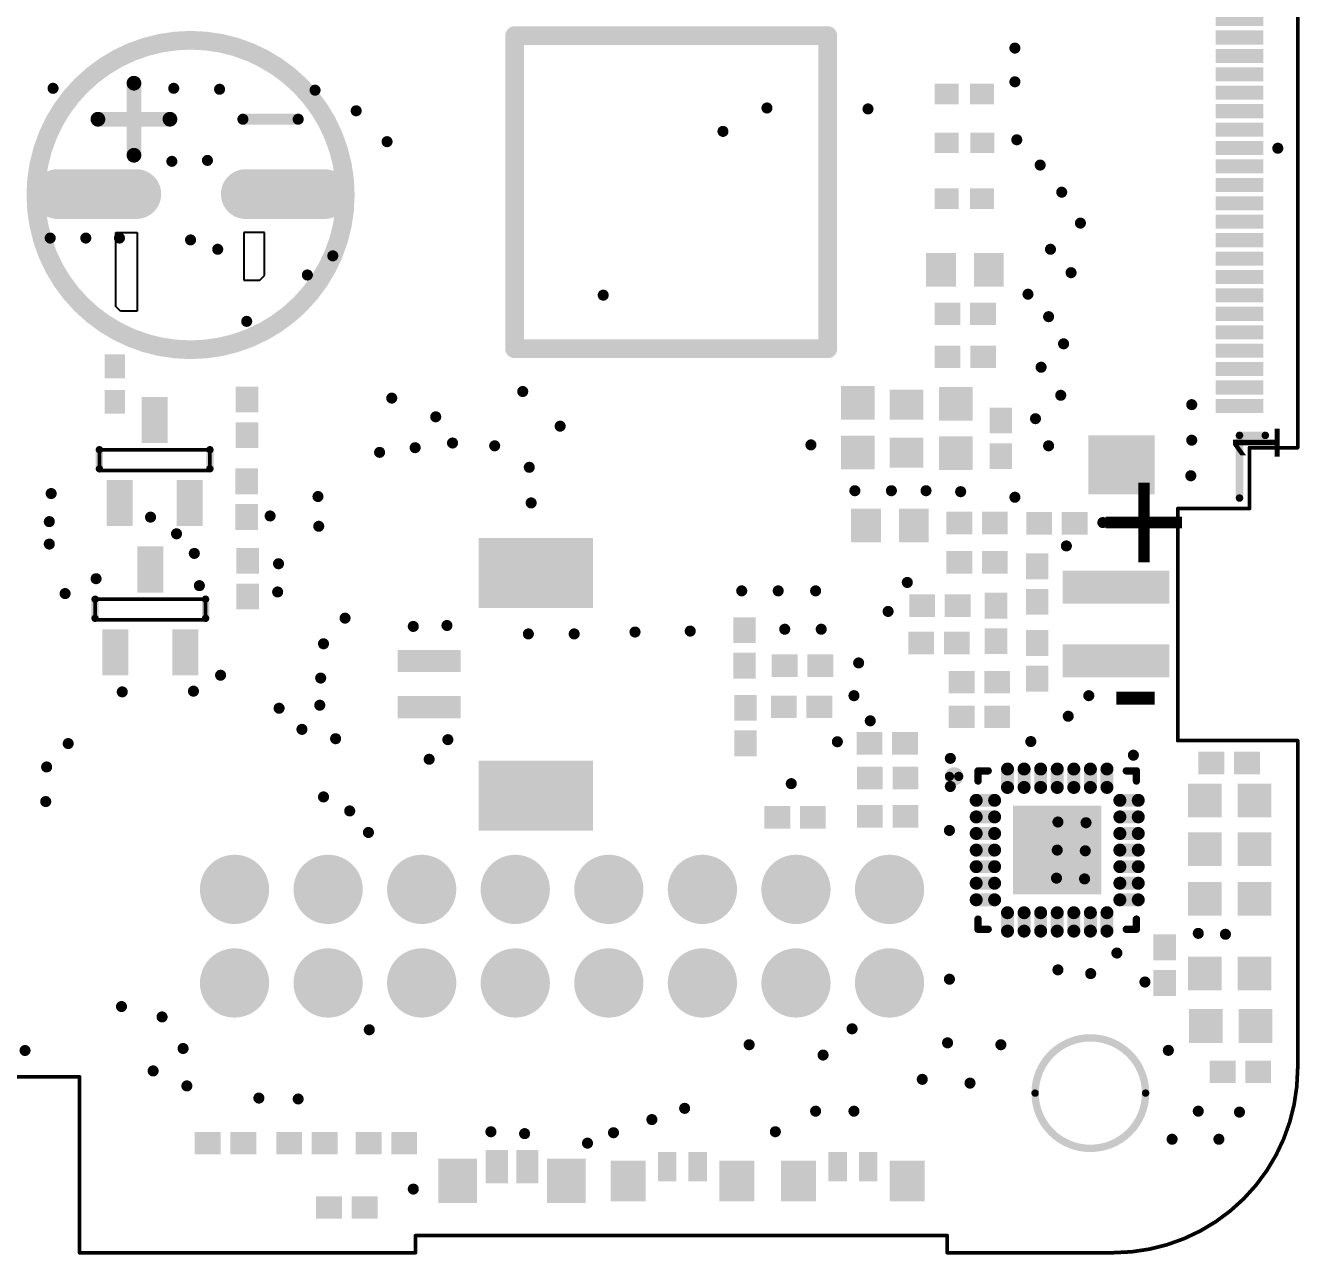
# Model space of a CAD drawing. Header units: millimetres. Extents: x -7 to 100, y 0 to 61.
# Drawn here: x 65.87 to 100.46, y -0.05 to 33.31 of the extents above; entities that cross this region are included whole.
import ezdxf

# ---------------------------------------------------------------- set-up
doc = ezdxf.new("R2010")
doc.units = ezdxf.units.MM
for name, color, linetype in [('KeepOutLayer', 6, 'Continuous'), ('PadHoleLayer', 156, 'Continuous'), ('TopOverlay', 2, 'Continuous'), ('TopSolder', 216, 'Continuous'), ('ViaHoleLayer', 16, 'Continuous')]:
    doc.layers.add(name, color=color, linetype=linetype)
doc.styles.get("Standard").update_dxf_attribs({"font": 'arial.ttf'})

# ---------------------------------------------------------------- blocks, each defined once
blk = doc.blocks.new('R0402_M_1')
at = {"layer": 'TopSolder'}
for points in [[(-0.808, -0.279), (-0.157, -0.279), (-0.808, 0.279), (-0.157, 0.279)], [(0.157, -0.279), (0.808, -0.279), (0.157, 0.279), (0.808, 0.279)]]:
    blk.add_solid(points, dxfattribs=at)
blk = doc.blocks.new('C0402_M_10')
at = {"layer": 'TopSolder'}
for points in [[(-0.351, -0.279), (0.3, -0.279), (-0.351, 0.279), (0.3, 0.279)], [(0.614, -0.279), (1.265, -0.279), (0.614, 0.279), (1.265, 0.279)]]:
    blk.add_solid(points, dxfattribs=at)
blk = doc.blocks.new('C0402_M_12')
at = {"layer": 'TopSolder'}
for points in [[(-0.351, -0.279), (0.3, -0.279), (-0.351, 0.279), (0.3, 0.279)], [(0.614, -0.279), (1.265, -0.279), (0.614, 0.279), (1.265, 0.279)]]:
    blk.add_solid(points, dxfattribs=at)
blk = doc.blocks.new('C0402_M_14')
at = {"layer": 'TopSolder'}
for points in [[(-0.351, -0.279), (0.3, -0.279), (-0.351, 0.279), (0.3, 0.279)], [(0.614, -0.279), (1.265, -0.279), (0.614, 0.279), (1.265, 0.279)]]:
    blk.add_solid(points, dxfattribs=at)
blk = doc.blocks.new('1_25MM_SMT_2P_24')
at = {"layer": 'TopSolder'}
for points in [[(-3.338, 1.345), (-1.437, 1.345), (-3.338, 4.446), (-1.437, 4.446)], [(4.608, 4.446), (2.707, 4.446), (4.608, 1.345), (2.707, 1.345)], [(-0.301, -0.851), (0.301, -0.851), (-0.301, 0.851), (0.301, 0.851)], [(0.949, -0.851), (1.551, -0.851), (0.949, 0.851), (1.551, 0.851)]]:
    blk.add_solid(points, dxfattribs=at)
blk = doc.blocks.new('HN2X4___NC_89')
at = {"layer": 'PadHoleLayer', "const_width": 0.5}
for points in [[(-4.06, 0, 1), (-3.56, 0, 1)], [(-1.52, 0, 1), (-1.02, 0, 1)], [(1.02, 0, 1), (1.52, 0, 1)], [(3.56, 0, 1), (4.06, 0, 1)], [(-4.06, -2.54, 1), (-3.56, -2.54, 1)], [(-1.52, -2.54, 1), (-1.02, -2.54, 1)], [(1.02, -2.54, 1), (1.52, -2.54, 1)], [(3.56, -2.54, 1), (4.06, -2.54, 1)]]:
    blk.add_lwpolyline(points, format="xyb", close=True, dxfattribs=at)
at = {"layer": 'TopSolder', "const_width": 0.94}
for points in [[(-4.28, 0, 1), (-3.34, 0, 1)], [(-1.74, 0, 1), (-0.8, 0, 1)], [(0.8, 0, 1), (1.74, 0, 1)], [(3.34, 0, 1), (4.28, 0, 1)], [(-4.28, -2.54, 1), (-3.34, -2.54, 1)], [(-1.74, -2.54, 1), (-0.8, -2.54, 1)], [(0.8, -2.54, 1), (1.74, -2.54, 1)], [(3.34, -2.54, 1), (4.28, -2.54, 1)]]:
    blk.add_lwpolyline(points, format="xyb", close=True, dxfattribs=at)
blk = doc.blocks.new('1206______RGBLED_90')
at = {"layer": 'TopSolder'}
for points in [[(-0.665, 0.8), (-0.665, 0), (-0.165, 0.8), (-0.165, 0)], [(0.165, 0.8), (0.165, 0), (0.665, 0.8), (0.665, 0)], [(-1.95, 0.564), (-1.95, -0.536), (-1, 0.564), (-1, -0.536)], [(1, 0.564), (1, -0.536), (1.95, 0.564), (1.95, -0.536)]]:
    blk.add_solid(points, dxfattribs=at)
blk = doc.blocks.new('1206______RGBLED_91')
at = {"layer": 'TopSolder'}
for points in [[(-0.665, 0.8), (-0.665, 0), (-0.165, 0.8), (-0.165, 0)], [(0.165, 0.8), (0.165, 0), (0.665, 0.8), (0.665, 0)], [(-1.95, 0.564), (-1.95, -0.536), (-1, 0.564), (-1, -0.536)], [(1, 0.564), (1, -0.536), (1.95, 0.564), (1.95, -0.536)]]:
    blk.add_solid(points, dxfattribs=at)
blk = doc.blocks.new('C0603_M_96')
at = {"layer": 'TopSolder'}
for points in [[(0.432, -0.457), (0.432, 0.457), (-0.483, -0.457), (-0.483, 0.457)], [(1.778, -0.457), (1.778, 0.457), (0.864, -0.457), (0.864, 0.457)]]:
    blk.add_solid(points, dxfattribs=at)
blk = doc.blocks.new('C0603_M_97')
at = {"layer": 'TopSolder'}
for points in [[(0.432, -0.457), (0.432, 0.457), (-0.483, -0.457), (-0.483, 0.457)], [(1.778, -0.457), (1.778, 0.457), (0.864, -0.457), (0.864, 0.457)]]:
    blk.add_solid(points, dxfattribs=at)
blk = doc.blocks.new('_98')
at = {"layer": 'PadHoleLayer', "const_width": 0.35}
for points in [[(-1.242, 0, 1), (-0.892, 0, 1)], [(0.892, 0, 1), (1.242, 0, 1)], [(3.864, 0, 1), (4.214, 0, 1)], [(5.997, 0, 1), (6.347, 0, 1)]]:
    blk.add_lwpolyline(points, format="xyb", close=True, dxfattribs=at)
at = {"layer": 'PadHoleLayer', "const_width": 0.625}
for points in [[(-0.937, -0.038), (-0.937, 0.038), (0.937, 0.038), (0.937, -0.038)], [(4.168, -0.038), (4.168, 0.038), (6.043, 0.038), (6.043, -0.038)]]:
    blk.add_lwpolyline(points, close=True, dxfattribs=at)
at = {"layer": 'TopOverlay'}
for points, const_width in [([(6.74, -0.025, 1), (-1.66, -0.025, 1)], 0.508), ([(0.903, 3.01, 1), (1.103, 3.01, 1)], 0.2), ([(-0.075, 2.032, 1), (0.125, 2.032, 1)], 0.2), ([(1.881, 2.032, 1), (2.081, 2.032, 1)], 0.2), ([(3.886, 2.032, 1), (4.036, 2.032, 1)], 0.15), ([(5.386, 2.032, 1), (5.536, 2.032, 1)], 0.15), ([(0.903, 1.054, 1), (1.103, 1.054, 1)], 0.2), ([(-1.787, -0.025, 1), (-1.533, -0.025, 1)], 0.254), ([(6.613, -0.025, 1), (6.867, -0.025, 1)], 0.254)]:
    blk.add_lwpolyline(points, format="xyb", close=True, dxfattribs=dict(at, const_width=const_width))
for points, const_width in [([(1.003, 1.054), (1.003, 3.01)], 0.4), ([(0.025, 2.032), (1.981, 2.032)], 0.4), ([(3.961, 2.032), (5.461, 2.032)], 0.3)]:
    blk.add_lwpolyline(points, dxfattribs=dict(at, const_width=const_width))
at = {"layer": 'TopSolder', "const_width": 0.675}
for points in [[(-1.405, 0, 1), (-0.729, 0, 1)], [(0.729, 0, 1), (1.405, 0, 1)], [(3.701, 0, 1), (4.376, 0, 1)], [(5.834, 0, 1), (6.51, 0, 1)]]:
    blk.add_lwpolyline(points, format="xyb", close=True, dxfattribs=at)
at = {"layer": 'TopSolder'}
for points in [[(1.075, -0.675), (1.075, 0.675), (-1.075, -0.675), (-1.075, 0.675)], [(6.181, -0.675), (6.181, 0.675), (4.03, -0.675), (4.03, 0.675)]]:
    blk.add_solid(points, dxfattribs=at)
blk = doc.blocks.new('1206______RGBLED_99')
at = {"layer": 'TopSolder'}
for points in [[(-0.716, 0.851), (-0.716, -0.051), (-0.114, 0.851), (-0.114, -0.051)], [(0.114, 0.851), (0.114, -0.051), (0.716, 0.851), (0.716, -0.051)], [(-2.001, 0.615), (-2.001, -0.586), (-0.949, 0.615), (-0.949, -0.586)], [(0.949, 0.615), (0.949, -0.586), (2.001, 0.615), (2.001, -0.586)]]:
    blk.add_solid(points, dxfattribs=at)
blk = doc.blocks.new('R0402_M_100')
at = {"layer": 'TopSolder'}
for points in [[(-0.833, -0.305), (-0.132, -0.305), (-0.833, 0.305), (-0.132, 0.305)], [(0.132, -0.305), (0.833, -0.305), (0.132, 0.305), (0.833, 0.305)]]:
    blk.add_solid(points, dxfattribs=at)
blk = doc.blocks.new('R0402_M_101')
at = {"layer": 'TopSolder'}
for points in [[(-0.833, -0.305), (-0.132, -0.305), (-0.833, 0.305), (-0.132, 0.305)], [(0.132, -0.305), (0.833, -0.305), (0.132, 0.305), (0.833, 0.305)]]:
    blk.add_solid(points, dxfattribs=at)
blk = doc.blocks.new('R0402_M_102')
at = {"layer": 'TopSolder'}
for points in [[(-0.833, -0.305), (-0.132, -0.305), (-0.833, 0.305), (-0.132, 0.305)], [(0.132, -0.305), (0.833, -0.305), (0.132, 0.305), (0.833, 0.305)]]:
    blk.add_solid(points, dxfattribs=at)
blk = doc.blocks.new('R0402_M_103')
at = {"layer": 'TopSolder'}
for points in [[(-0.833, -0.305), (-0.132, -0.305), (-0.833, 0.305), (-0.132, 0.305)], [(0.132, -0.305), (0.833, -0.305), (0.132, 0.305), (0.833, 0.305)]]:
    blk.add_solid(points, dxfattribs=at)
blk = doc.blocks.new('R0402_M_104')
at = {"layer": 'TopSolder'}
for points in [[(-0.833, -0.305), (-0.132, -0.305), (-0.833, 0.305), (-0.132, 0.305)], [(0.132, -0.305), (0.833, -0.305), (0.132, 0.305), (0.833, 0.305)]]:
    blk.add_solid(points, dxfattribs=at)
blk = doc.blocks.new('R0402_M_105')
at = {"layer": 'TopSolder'}
for points in [[(-0.833, -0.305), (-0.132, -0.305), (-0.833, 0.305), (-0.132, 0.305)], [(0.132, -0.305), (0.833, -0.305), (0.132, 0.305), (0.833, 0.305)]]:
    blk.add_solid(points, dxfattribs=at)
blk = doc.blocks.new('SOT_23_3___106')
at = {"layer": 'TopOverlay'}
for points, const_width in [([(-0.211, 1.506), (0.308, 1.506)], 0.2), ([(-0.254, 1.506), (-0.254, -1.494)], 0.1), ([(-0.254, 1.506), (0.308, 1.506)], 0.1), ([(0.308, 1.506), (0.308, -1.494)], 0.1), ([(-0.211, -1.494), (0.308, -1.494)], 0.2), ([(-0.254, -1.494), (0.308, -1.494)], 0.1)]:
    blk.add_lwpolyline(points, dxfattribs=dict(at, const_width=const_width))
for points, const_width in [([(-0.261, 1.506, 1), (-0.161, 1.506, 1)], 0.1), ([(-0.279, 1.506, 1), (-0.229, 1.506, 1)], 0.05), ([(-0.279, 1.506, 1), (-0.229, 1.506, 1)], 0.05), ([(0.258, 1.506, 1), (0.358, 1.506, 1)], 0.1), ([(0.283, 1.506, 1), (0.333, 1.506, 1)], 0.05), ([(0.283, 1.506, 1), (0.333, 1.506, 1)], 0.05), ([(-0.261, -1.494, 1), (-0.161, -1.494, 1)], 0.1), ([(-0.279, -1.494, 1), (-0.229, -1.494, 1)], 0.05), ([(-0.279, -1.494, 1), (-0.229, -1.494, 1)], 0.05), ([(0.258, -1.494, 1), (0.358, -1.494, 1)], 0.1), ([(0.283, -1.494, 1), (0.333, -1.494, 1)], 0.05), ([(0.283, -1.494, 1), (0.333, -1.494, 1)], 0.05)]:
    blk.add_lwpolyline(points, format="xyb", close=True, dxfattribs=dict(at, const_width=const_width))
at = {"layer": 'TopSolder'}
for points in [[(-0.51, 0.605), (-0.51, 1.306), (-1.761, 0.605), (-1.761, 1.306)], [(1.74, -0.345), (1.74, 0.356), (0.489, -0.345), (0.489, 0.356)], [(-0.51, -1.295), (-0.51, -0.594), (-1.761, -1.295), (-1.761, -0.594)]]:
    blk.add_solid(points, dxfattribs=at)
blk = doc.blocks.new('HN2X4___NC_110')
at = {"layer": 'PadHoleLayer', "const_width": 0.5}
for points in [[(-4.06, 0, 1), (-3.56, 0, 1)], [(-1.52, 0, 1), (-1.02, 0, 1)], [(1.02, 0, 1), (1.52, 0, 1)], [(3.56, 0, 1), (4.06, 0, 1)], [(-4.06, -2.54, 1), (-3.56, -2.54, 1)], [(-1.52, -2.54, 1), (-1.02, -2.54, 1)], [(1.02, -2.54, 1), (1.52, -2.54, 1)], [(3.56, -2.54, 1), (4.06, -2.54, 1)]]:
    blk.add_lwpolyline(points, format="xyb", close=True, dxfattribs=at)
at = {"layer": 'TopSolder', "const_width": 0.94}
for points in [[(-4.28, 0, 1), (-3.34, 0, 1)], [(-1.74, 0, 1), (-0.8, 0, 1)], [(0.8, 0, 1), (1.74, 0, 1)], [(3.34, 0, 1), (4.28, 0, 1)], [(-4.28, -2.54, 1), (-3.34, -2.54, 1)], [(-1.74, -2.54, 1), (-0.8, -2.54, 1)], [(0.8, -2.54, 1), (1.74, -2.54, 1)], [(3.34, -2.54, 1), (4.28, -2.54, 1)]]:
    blk.add_lwpolyline(points, format="xyb", close=True, dxfattribs=at)
blk = doc.blocks.new('SOT_23_3___132')
at = {"layer": 'TopOverlay'}
for points, const_width in [([(-0.211, 1.506), (0.308, 1.506)], 0.2), ([(-0.254, 1.506), (-0.254, -1.494)], 0.1), ([(-0.254, 1.506), (0.308, 1.506)], 0.1), ([(0.308, 1.506), (0.308, -1.494)], 0.1), ([(-0.211, -1.494), (0.308, -1.494)], 0.2), ([(-0.254, -1.494), (0.308, -1.494)], 0.1)]:
    blk.add_lwpolyline(points, dxfattribs=dict(at, const_width=const_width))
for points, const_width in [([(-0.261, 1.506, 1), (-0.161, 1.506, 1)], 0.1), ([(-0.279, 1.506, 1), (-0.229, 1.506, 1)], 0.05), ([(-0.279, 1.506, 1), (-0.229, 1.506, 1)], 0.05), ([(0.258, 1.506, 1), (0.358, 1.506, 1)], 0.1), ([(0.283, 1.506, 1), (0.333, 1.506, 1)], 0.05), ([(0.283, 1.506, 1), (0.333, 1.506, 1)], 0.05), ([(-0.261, -1.494, 1), (-0.161, -1.494, 1)], 0.1), ([(-0.279, -1.494, 1), (-0.229, -1.494, 1)], 0.05), ([(-0.279, -1.494, 1), (-0.229, -1.494, 1)], 0.05), ([(0.258, -1.494, 1), (0.358, -1.494, 1)], 0.1), ([(0.283, -1.494, 1), (0.333, -1.494, 1)], 0.05), ([(0.283, -1.494, 1), (0.333, -1.494, 1)], 0.05)]:
    blk.add_lwpolyline(points, format="xyb", close=True, dxfattribs=dict(at, const_width=const_width))
at = {"layer": 'TopSolder'}
for points in [[(-0.51, 0.605), (-0.51, 1.306), (-1.761, 0.605), (-1.761, 1.306)], [(1.74, -0.345), (1.74, 0.356), (0.489, -0.345), (0.489, 0.356)], [(-0.51, -1.295), (-0.51, -0.594), (-1.761, -1.295), (-1.761, -0.594)]]:
    blk.add_solid(points, dxfattribs=at)
blk = doc.blocks.new('C0402_M_156')
at = {"layer": 'TopSolder'}
for points in [[(-0.376, -0.305), (0.325, -0.305), (-0.376, 0.305), (0.325, 0.305)], [(0.589, -0.305), (1.291, -0.305), (0.589, 0.305), (1.291, 0.305)]]:
    blk.add_solid(points, dxfattribs=at)
blk = doc.blocks.new('QFN28_4_4_0_45_161')
at = {"layer": 'TopOverlay'}
for points, const_width in [([(-2.675, 2, 1), (-2.925, 2, 1)], 0.25), ([(-2.988, 2, 1), (-2.863, 2, 1)], 0.125), ([(-2.738, 2, 1), (-2.613, 2, 1)], 0.125), ([(-2.2, 2.15, 1), (-2.1, 2.15, 1)], 0.1), ([(-2.2, 2.15, 1), (-2.1, 2.15, 1)], 0.1), ([(-1.925, 2.15, 1), (-1.825, 2.15, 1)], 0.1), ([(1.825, 2.15, 1), (1.925, 2.15, 1)], 0.1), ([(2.1, 2.15, 1), (2.2, 2.15, 1)], 0.1), ([(2.1, 2.15, 1), (2.2, 2.15, 1)], 0.1), ([(-2.2, 1.875, 1), (-2.1, 1.875, 1)], 0.1), ([(2.1, 1.875, 1), (2.2, 1.875, 1)], 0.1), ([(-2.2, -1.875, 1), (-2.1, -1.875, 1)], 0.1), ([(-2.2, -2.15, 1), (-2.1, -2.15, 1)], 0.1), ([(-2.2, -2.15, 1), (-2.1, -2.15, 1)], 0.1), ([(-1.925, -2.15, 1), (-1.825, -2.15, 1)], 0.1), ([(1.825, -2.15, 1), (1.925, -2.15, 1)], 0.1), ([(2.1, -1.875, 1), (2.2, -1.875, 1)], 0.1), ([(2.1, -2.15, 1), (2.2, -2.15, 1)], 0.1), ([(2.1, -2.15, 1), (2.2, -2.15, 1)], 0.1)]:
    blk.add_lwpolyline(points, format="xyb", close=True, dxfattribs=dict(at, const_width=const_width))
at = {"layer": 'TopOverlay', "const_width": 0.2}
for points in [[(-2.15, 2.15), (-1.875, 2.15)], [(-2.15, 1.875), (-2.15, 2.15)], [(1.875, 2.15), (2.15, 2.15)], [(2.15, 1.875), (2.15, 2.15)], [(-2.15, -2.15), (-2.15, -1.875)], [(-2.15, -2.15), (-1.875, -2.15)], [(1.875, -2.15), (2.15, -2.15)], [(2.15, -2.15), (2.15, -1.875)]]:
    blk.add_lwpolyline(points, dxfattribs=at)
at = {"layer": 'TopSolder', "const_width": 0.352}
for points in [[(-1.35, 2.2), (-1.35, 1.7)], [(-0.9, 2.2), (-0.9, 1.7)], [(-0.45, 2.2), (-0.45, 1.7)], [(0, 2.2), (0, 1.7)], [(0.45, 2.2), (0.45, 1.7)], [(0.9, 2.2), (0.9, 1.7)], [(1.35, 2.2), (1.35, 1.7)], [(-2.2, 1.35), (-1.7, 1.35)], [(1.7, 1.35), (2.2, 1.35)], [(-2.2, 0.9), (-1.7, 0.9)], [(1.7, 0.9), (2.2, 0.9)], [(-2.2, 0.45), (-1.7, 0.45)], [(1.7, 0.45), (2.2, 0.45)], [(-2.2, 0), (-1.7, 0)], [(1.7, 0), (2.2, 0)], [(-2.2, -0.45), (-1.7, -0.45)], [(1.7, -0.45), (2.2, -0.45)], [(-2.2, -0.9), (-1.7, -0.9)], [(1.7, -0.9), (2.2, -0.9)], [(-2.2, -1.35), (-1.7, -1.35)], [(1.7, -1.35), (2.2, -1.35)], [(-1.35, -1.7), (-1.35, -2.2)], [(-0.9, -1.7), (-0.9, -2.2)], [(-0.45, -1.7), (-0.45, -2.2)], [(0, -1.7), (0, -2.2)], [(0.45, -1.7), (0.45, -2.2)], [(0.9, -1.7), (0.9, -2.2)], [(1.35, -1.7), (1.35, -2.2)]]:
    blk.add_lwpolyline(points, dxfattribs=at)
at = {"layer": 'TopSolder', "const_width": 0.176}
for points in [[(-1.438, 2.2, 1), (-1.262, 2.2, 1)], [(-0.988, 2.2, 1), (-0.812, 2.2, 1)], [(-0.538, 2.2, 1), (-0.362, 2.2, 1)], [(-0.088, 2.2, 1), (0.088, 2.2, 1)], [(0.362, 2.2, 1), (0.538, 2.2, 1)], [(0.812, 2.2, 1), (0.988, 2.2, 1)], [(1.262, 2.2, 1), (1.438, 2.2, 1)], [(-1.438, 1.7, 1), (-1.262, 1.7, 1)], [(-0.988, 1.7, 1), (-0.812, 1.7, 1)], [(-0.538, 1.7, 1), (-0.362, 1.7, 1)], [(-0.088, 1.7, 1), (0.088, 1.7, 1)], [(0.362, 1.7, 1), (0.538, 1.7, 1)], [(0.812, 1.7, 1), (0.988, 1.7, 1)], [(1.262, 1.7, 1), (1.438, 1.7, 1)], [(-2.288, 1.35, 1), (-2.112, 1.35, 1)], [(-1.788, 1.35, 1), (-1.612, 1.35, 1)], [(1.612, 1.35, 1), (1.788, 1.35, 1)], [(2.112, 1.35, 1), (2.288, 1.35, 1)], [(-2.288, 0.9, 1), (-2.112, 0.9, 1)], [(-1.788, 0.9, 1), (-1.612, 0.9, 1)], [(1.612, 0.9, 1), (1.788, 0.9, 1)], [(2.112, 0.9, 1), (2.288, 0.9, 1)], [(-2.288, 0.45, 1), (-2.112, 0.45, 1)], [(-1.788, 0.45, 1), (-1.612, 0.45, 1)], [(1.612, 0.45, 1), (1.788, 0.45, 1)], [(2.112, 0.45, 1), (2.288, 0.45, 1)], [(-2.288, 0, 1), (-2.112, 0, 1)], [(-1.788, 0, 1), (-1.612, 0, 1)], [(1.612, 0, 1), (1.788, 0, 1)], [(2.112, 0, 1), (2.288, 0, 1)], [(-2.288, -0.45, 1), (-2.112, -0.45, 1)], [(-1.788, -0.45, 1), (-1.612, -0.45, 1)], [(1.612, -0.45, 1), (1.788, -0.45, 1)], [(2.112, -0.45, 1), (2.288, -0.45, 1)], [(-2.288, -0.9, 1), (-2.112, -0.9, 1)], [(-1.788, -0.9, 1), (-1.612, -0.9, 1)], [(1.612, -0.9, 1), (1.788, -0.9, 1)], [(2.112, -0.9, 1), (2.288, -0.9, 1)], [(-2.288, -1.35, 1), (-2.112, -1.35, 1)], [(-1.788, -1.35, 1), (-1.612, -1.35, 1)], [(1.612, -1.35, 1), (1.788, -1.35, 1)], [(2.112, -1.35, 1), (2.288, -1.35, 1)], [(-1.438, -1.7, 1), (-1.262, -1.7, 1)], [(-0.988, -1.7, 1), (-0.812, -1.7, 1)], [(-0.538, -1.7, 1), (-0.362, -1.7, 1)], [(-0.088, -1.7, 1), (0.088, -1.7, 1)], [(0.362, -1.7, 1), (0.538, -1.7, 1)], [(0.812, -1.7, 1), (0.988, -1.7, 1)], [(1.262, -1.7, 1), (1.438, -1.7, 1)], [(-1.438, -2.2, 1), (-1.262, -2.2, 1)], [(-0.988, -2.2, 1), (-0.812, -2.2, 1)], [(-0.538, -2.2, 1), (-0.362, -2.2, 1)], [(-0.088, -2.2, 1), (0.088, -2.2, 1)], [(0.362, -2.2, 1), (0.538, -2.2, 1)], [(0.812, -2.2, 1), (0.988, -2.2, 1)], [(1.262, -2.2, 1), (1.438, -2.2, 1)]]:
    blk.add_lwpolyline(points, format="xyb", close=True, dxfattribs=at)
at = {"layer": 'TopSolder'}
blk.add_solid([(-1.201, -1.201), (1.201, -1.201), (-1.201, 1.201), (1.201, 1.201)], dxfattribs=at)
blk = doc.blocks.new('R0402_M_165')
at = {"layer": 'TopSolder'}
for points in [[(-0.833, -0.305), (-0.132, -0.305), (-0.833, 0.305), (-0.132, 0.305)], [(0.132, -0.305), (0.833, -0.305), (0.132, 0.305), (0.833, 0.305)]]:
    blk.add_solid(points, dxfattribs=at)
blk = doc.blocks.new('R0402_M_167')
at = {"layer": 'TopSolder'}
for points in [[(-0.833, -0.305), (-0.132, -0.305), (-0.833, 0.305), (-0.132, 0.305)], [(0.132, -0.305), (0.833, -0.305), (0.132, 0.305), (0.833, 0.305)]]:
    blk.add_solid(points, dxfattribs=at)
blk = doc.blocks.new('R0402_M_168')
at = {"layer": 'TopSolder'}
for points in [[(-0.833, -0.305), (-0.132, -0.305), (-0.833, 0.305), (-0.132, 0.305)], [(0.132, -0.305), (0.833, -0.305), (0.132, 0.305), (0.833, 0.305)]]:
    blk.add_solid(points, dxfattribs=at)
blk = doc.blocks.new('R0402_M_173')
at = {"layer": 'TopSolder'}
for points in [[(-0.833, -0.305), (-0.132, -0.305), (-0.833, 0.305), (-0.132, 0.305)], [(0.132, -0.305), (0.833, -0.305), (0.132, 0.305), (0.833, 0.305)]]:
    blk.add_solid(points, dxfattribs=at)
blk = doc.blocks.new('R0402_M_174')
at = {"layer": 'TopSolder'}
for points in [[(-0.833, -0.305), (-0.132, -0.305), (-0.833, 0.305), (-0.132, 0.305)], [(0.132, -0.305), (0.833, -0.305), (0.132, 0.305), (0.833, 0.305)]]:
    blk.add_solid(points, dxfattribs=at)
blk = doc.blocks.new('R0402_M_180')
at = {"layer": 'TopSolder'}
for points in [[(-0.833, -0.305), (-0.132, -0.305), (-0.833, 0.305), (-0.132, 0.305)], [(0.132, -0.305), (0.833, -0.305), (0.132, 0.305), (0.833, 0.305)]]:
    blk.add_solid(points, dxfattribs=at)
blk = doc.blocks.new('R0402_M_181')
at = {"layer": 'TopSolder'}
for points in [[(-0.833, -0.305), (-0.132, -0.305), (-0.833, 0.305), (-0.132, 0.305)], [(0.132, -0.305), (0.833, -0.305), (0.132, 0.305), (0.833, 0.305)]]:
    blk.add_solid(points, dxfattribs=at)
blk = doc.blocks.new('FPC_24P_0_5______________184')
at = {"layer": 'TopOverlay', "const_width": 0.203}
for points in [[(-6.55, -0.583), (-6.55, 0.117)], [(6.55, -0.583), (6.55, 0.117)], [(-6.55, -0.583), (-8.25, -0.583)], [(8.25, -0.583), (6.55, -0.583)]]:
    blk.add_lwpolyline(points, dxfattribs=at)
at = {"layer": 'TopOverlay', "const_width": 0.102}
for points in [[(-6.601, 0.117, 1), (-6.499, 0.117, 1)], [(6.499, 0.117, 1), (6.601, 0.117, 1)], [(-8.301, -0.583, 1), (-8.199, -0.583, 1)], [(-6.601, -0.583, 1), (-6.499, -0.583, 1)], [(-6.601, -0.583, 1), (-6.499, -0.583, 1)], [(6.499, -0.583, 1), (6.601, -0.583, 1)], [(6.499, -0.583, 1), (6.601, -0.583, 1)], [(8.199, -0.583, 1), (8.301, -0.583, 1)]]:
    blk.add_lwpolyline(points, format="xyb", close=True, dxfattribs=at)
at = {"layer": 'TopSolder'}
for points in [[(-5.941, -1.234), (-5.559, -1.234), (-5.941, 0.068), (-5.559, 0.068)], [(-5.441, -1.234), (-5.059, -1.234), (-5.441, 0.068), (-5.059, 0.068)], [(-4.941, -1.234), (-4.559, -1.234), (-4.941, 0.068), (-4.559, 0.068)], [(-4.441, -1.234), (-4.059, -1.234), (-4.441, 0.068), (-4.059, 0.068)], [(-3.941, -1.234), (-3.559, -1.234), (-3.941, 0.068), (-3.559, 0.068)], [(-3.441, -1.234), (-3.059, -1.234), (-3.441, 0.068), (-3.059, 0.068)], [(-2.559, 0.068), (-2.941, 0.068), (-2.559, -1.234), (-2.941, -1.234)], [(-2.059, 0.068), (-2.441, 0.068), (-2.059, -1.234), (-2.441, -1.234)], [(-1.559, 0.068), (-1.941, 0.068), (-1.559, -1.234), (-1.941, -1.234)], [(-1.059, 0.068), (-1.441, 0.068), (-1.059, -1.234), (-1.441, -1.234)], [(-0.559, 0.068), (-0.941, 0.068), (-0.559, -1.234), (-0.941, -1.234)], [(-0.059, 0.068), (-0.441, 0.068), (-0.059, -1.234), (-0.441, -1.234)], [(0.441, 0.068), (0.059, 0.068), (0.441, -1.234), (0.059, -1.234)], [(0.941, 0.068), (0.559, 0.068), (0.941, -1.234), (0.559, -1.234)], [(1.441, 0.068), (1.059, 0.068), (1.441, -1.234), (1.059, -1.234)], [(1.941, 0.068), (1.559, 0.068), (1.941, -1.234), (1.559, -1.234)], [(2.441, 0.068), (2.059, 0.068), (2.441, -1.234), (2.059, -1.234)], [(2.941, 0.068), (2.559, 0.068), (2.941, -1.234), (2.559, -1.234)], [(3.441, 0.068), (3.059, 0.068), (3.441, -1.234), (3.059, -1.234)], [(3.941, 0.068), (3.559, 0.068), (3.941, -1.234), (3.559, -1.234)], [(4.441, 0.068), (4.059, 0.068), (4.441, -1.234), (4.059, -1.234)], [(4.941, 0.068), (4.559, 0.068), (4.941, -1.234), (4.559, -1.234)], [(5.441, 0.068), (5.059, 0.068), (5.441, -1.234), (5.059, -1.234)], [(5.941, 0.068), (5.559, 0.068), (5.941, -1.234), (5.559, -1.234)], [(-8.151, -4.684), (-6.549, -4.684), (-8.151, -2.882), (-6.549, -2.882)], [(6.549, -4.684), (8.151, -4.684), (6.549, -2.882), (8.151, -2.882)]]:
    blk.add_solid(points, dxfattribs=at)
at = {"layer": 'TopOverlay'}
blk.add_text('1', height=1.27, rotation=-180, dxfattribs=at).set_placement((7.264, 0.508))
blk = doc.blocks.new('MIC_6MM_2P_186')
at = {"layer": 'TopSolder'}
for points in [[(0.451, -1.654), (0.451, 1.248), (-0.451, -1.654), (-0.451, 1.248)], [(2.451, -1.654), (2.451, 1.248), (1.549, -1.654), (1.549, 1.248)]]:
    blk.add_solid(points, dxfattribs=at)
blk = doc.blocks.new('R0402_M_188')
at = {"layer": 'TopSolder'}
for points in [[(-0.833, -0.305), (-0.132, -0.305), (-0.833, 0.305), (-0.132, 0.305)], [(0.132, -0.305), (0.833, -0.305), (0.132, 0.305), (0.833, 0.305)]]:
    blk.add_solid(points, dxfattribs=at)
blk = doc.blocks.new('R0402_M_189')
at = {"layer": 'TopSolder'}
for points in [[(-0.833, -0.305), (-0.132, -0.305), (-0.833, 0.305), (-0.132, 0.305)], [(0.132, -0.305), (0.833, -0.305), (0.132, 0.305), (0.833, 0.305)]]:
    blk.add_solid(points, dxfattribs=at)
blk = doc.blocks.new('R0402_M_190')
at = {"layer": 'TopSolder'}
for points in [[(-0.833, -0.305), (-0.132, -0.305), (-0.833, 0.305), (-0.132, 0.305)], [(0.132, -0.305), (0.833, -0.305), (0.132, 0.305), (0.833, 0.305)]]:
    blk.add_solid(points, dxfattribs=at)
blk = doc.blocks.new('R0402_M_191')
at = {"layer": 'TopSolder'}
for points in [[(-0.833, -0.305), (-0.132, -0.305), (-0.833, 0.305), (-0.132, 0.305)], [(0.132, -0.305), (0.833, -0.305), (0.132, 0.305), (0.833, 0.305)]]:
    blk.add_solid(points, dxfattribs=at)
blk = doc.blocks.new('R0402_M_192')
at = {"layer": 'TopSolder'}
for points in [[(-0.833, -0.305), (-0.132, -0.305), (-0.833, 0.305), (-0.132, 0.305)], [(0.132, -0.305), (0.833, -0.305), (0.132, 0.305), (0.833, 0.305)]]:
    blk.add_solid(points, dxfattribs=at)
blk = doc.blocks.new('C0603_M_194')
at = {"layer": 'TopSolder'}
for points in [[(0.406, -0.457), (0.406, 0.457), (-0.406, -0.457), (-0.406, 0.457)], [(1.706, -0.457), (1.706, 0.457), (0.894, -0.457), (0.894, 0.457)]]:
    blk.add_solid(points, dxfattribs=at)
blk = doc.blocks.new('C0402_M_195')
at = {"layer": 'TopSolder'}
for points in [[(-0.376, -0.305), (0.325, -0.305), (-0.376, 0.305), (0.325, 0.305)], [(0.589, -0.305), (1.291, -0.305), (0.589, 0.305), (1.291, 0.305)]]:
    blk.add_solid(points, dxfattribs=at)
blk = doc.blocks.new('C0402_M_200')
at = {"layer": 'TopSolder'}
for points in [[(-0.376, -0.305), (0.325, -0.305), (-0.376, 0.305), (0.325, 0.305)], [(0.589, -0.305), (1.291, -0.305), (0.589, 0.305), (1.291, 0.305)]]:
    blk.add_solid(points, dxfattribs=at)
blk = doc.blocks.new('C0402_M_201')
at = {"layer": 'TopSolder'}
for points in [[(-0.376, -0.305), (0.325, -0.305), (-0.376, 0.305), (0.325, 0.305)], [(0.589, -0.305), (1.291, -0.305), (0.589, 0.305), (1.291, 0.305)]]:
    blk.add_solid(points, dxfattribs=at)
blk = doc.blocks.new('C0402_M_202')
at = {"layer": 'TopSolder'}
for points in [[(-0.376, -0.305), (0.325, -0.305), (-0.376, 0.305), (0.325, 0.305)], [(0.589, -0.305), (1.291, -0.305), (0.589, 0.305), (1.291, 0.305)]]:
    blk.add_solid(points, dxfattribs=at)
blk = doc.blocks.new('C0603_M_204')
at = {"layer": 'TopSolder'}
for points in [[(0.432, -0.457), (0.432, 0.457), (-0.483, -0.457), (-0.483, 0.457)], [(1.778, -0.457), (1.778, 0.457), (0.864, -0.457), (0.864, 0.457)]]:
    blk.add_solid(points, dxfattribs=at)
blk = doc.blocks.new('C0603_M_205')
at = {"layer": 'TopSolder'}
for points in [[(0.432, -0.457), (0.432, 0.457), (-0.483, -0.457), (-0.483, 0.457)], [(1.778, -0.457), (1.778, 0.457), (0.864, -0.457), (0.864, 0.457)]]:
    blk.add_solid(points, dxfattribs=at)
blk = doc.blocks.new('C0402_M_206')
at = {"layer": 'TopSolder'}
for points in [[(-0.376, -0.305), (0.325, -0.305), (-0.376, 0.305), (0.325, 0.305)], [(0.589, -0.305), (1.291, -0.305), (0.589, 0.305), (1.291, 0.305)]]:
    blk.add_solid(points, dxfattribs=at)
blk = doc.blocks.new('C0603_M_207')
at = {"layer": 'TopSolder'}
for points in [[(0.406, -0.457), (0.406, 0.457), (-0.406, -0.457), (-0.406, 0.457)], [(1.706, -0.457), (1.706, 0.457), (0.894, -0.457), (0.894, 0.457)]]:
    blk.add_solid(points, dxfattribs=at)
blk = doc.blocks.new('C0603_M_208')
at = {"layer": 'TopSolder'}
for points in [[(0.432, -0.457), (0.432, 0.457), (-0.483, -0.457), (-0.483, 0.457)], [(1.778, -0.457), (1.778, 0.457), (0.864, -0.457), (0.864, 0.457)]]:
    blk.add_solid(points, dxfattribs=at)
blk = doc.blocks.new('C0603_M_209')
at = {"layer": 'TopSolder'}
for points in [[(0.432, -0.457), (0.432, 0.457), (-0.483, -0.457), (-0.483, 0.457)], [(1.778, -0.457), (1.778, 0.457), (0.864, -0.457), (0.864, 0.457)]]:
    blk.add_solid(points, dxfattribs=at)
blk = doc.blocks.new('C0603_M_210')
at = {"layer": 'TopSolder'}
for points in [[(0.432, -0.457), (0.432, 0.457), (-0.483, -0.457), (-0.483, 0.457)], [(1.778, -0.457), (1.778, 0.457), (0.864, -0.457), (0.864, 0.457)]]:
    blk.add_solid(points, dxfattribs=at)
blk = doc.blocks.new('C0402_M_211')
at = {"layer": 'TopSolder'}
for points in [[(-0.376, -0.305), (0.325, -0.305), (-0.376, 0.305), (0.325, 0.305)], [(0.589, -0.305), (1.291, -0.305), (0.589, 0.305), (1.291, 0.305)]]:
    blk.add_solid(points, dxfattribs=at)
blk = doc.blocks.new('C0402_M_213')
at = {"layer": 'TopSolder'}
for points in [[(-0.376, -0.305), (0.325, -0.305), (-0.376, 0.305), (0.325, 0.305)], [(0.589, -0.305), (1.291, -0.305), (0.589, 0.305), (1.291, 0.305)]]:
    blk.add_solid(points, dxfattribs=at)
blk = doc.blocks.new('C0402_M_214')
at = {"layer": 'TopSolder'}
for points in [[(-0.376, -0.305), (0.325, -0.305), (-0.376, 0.305), (0.325, 0.305)], [(0.589, -0.305), (1.291, -0.305), (0.589, 0.305), (1.291, 0.305)]]:
    blk.add_solid(points, dxfattribs=at)
blk = doc.blocks.new('C0402_M_217')
at = {"layer": 'TopSolder'}
for points in [[(-0.376, -0.305), (0.325, -0.305), (-0.376, 0.305), (0.325, 0.305)], [(0.589, -0.305), (1.291, -0.305), (0.589, 0.305), (1.291, 0.305)]]:
    blk.add_solid(points, dxfattribs=at)
blk = doc.blocks.new('C0402_M_218')
at = {"layer": 'TopSolder'}
for points in [[(-0.376, -0.305), (0.325, -0.305), (-0.376, 0.305), (0.325, 0.305)], [(0.589, -0.305), (1.291, -0.305), (0.589, 0.305), (1.291, 0.305)]]:
    blk.add_solid(points, dxfattribs=at)
blk = doc.blocks.new('C0603_M_220')
at = {"layer": 'TopSolder'}
for points in [[(0.406, -0.457), (0.406, 0.457), (-0.406, -0.457), (-0.406, 0.457)], [(1.706, -0.457), (1.706, 0.457), (0.894, -0.457), (0.894, 0.457)]]:
    blk.add_solid(points, dxfattribs=at)
blk = doc.blocks.new('C0402_M_221')
at = {"layer": 'TopSolder'}
for points in [[(-0.376, -0.305), (0.325, -0.305), (-0.376, 0.305), (0.325, 0.305)], [(0.589, -0.305), (1.291, -0.305), (0.589, 0.305), (1.291, 0.305)]]:
    blk.add_solid(points, dxfattribs=at)
blk = doc.blocks.new('C0402_M_224')
at = {"layer": 'TopSolder'}
for points in [[(-0.376, -0.305), (0.325, -0.305), (-0.376, 0.305), (0.325, 0.305)], [(0.589, -0.305), (1.291, -0.305), (0.589, 0.305), (1.291, 0.305)]]:
    blk.add_solid(points, dxfattribs=at)

msp = doc.modelspace()

# ---------------------------------------------------------------- linework, layer by layer
at = {"layer": 'KeepOutLayer', "const_width": 0.1}
for points in [[(100.407, 21.849), (100.407, 35.743)], [(99.1, 21.849), (100.407, 21.849)], [(99.1, 20.197), (99.1, 21.849)], [(97.151, 20.197), (99.1, 20.197)], [(97.151, 13.897), (97.151, 20.197)], [(97.151, 13.897), (100.407, 13.897)], [(100.407, 4.999), (100.407, 13.897)], [(33.93, 4.773), (67.338, 4.773)], [(67.338, -0.001), (67.338, 4.773)], [(76.457, 0.463), (90.892, 0.463)], [(76.457, -0.001), (76.457, 0.463)], [(90.892, -0.001), (90.892, 0.463)], [(67.338, -0.001), (76.457, -0.001)], [(90.892, -0.001), (95.409, -0.001)]]:
    msp.add_lwpolyline(points, dxfattribs=at)
at = {"layer": 'KeepOutLayer'}
for points, const_width in [([(99.075, 21.849, 1), (99.125, 21.849, 1)], 0.05), ([(99.075, 21.849, 1), (99.125, 21.849, 1)], 0.05), ([(100.382, 21.849, 1), (100.432, 21.849, 1)], 0.05), ([(100.382, 21.849, 1), (100.432, 21.849, 1)], 0.05), ([(97.126, 20.197, 1), (97.176, 20.197, 1)], 0.05), ([(97.126, 20.197, 1), (97.176, 20.197, 1)], 0.05), ([(99.075, 20.197, 1), (99.125, 20.197, 1)], 0.05), ([(99.075, 20.197, 1), (99.125, 20.197, 1)], 0.05), ([(97.126, 13.897, 1), (97.176, 13.897, 1)], 0.05), ([(97.126, 13.897, 1), (97.176, 13.897, 1)], 0.05), ([(100.382, 13.897, 1), (100.432, 13.897, 1)], 0.05), ([(100.382, 13.897, 1), (100.432, 13.897, 1)], 0.05), ([(96.279, 4.33, 1), (93.279, 4.33, 1)], 0.2), ([(100.382, 4.999, 1), (100.432, 4.999, 1)], 0.05), ([(100.382, 4.999, 1), (100.432, 4.999, 1)], 0.05), ([(67.313, 4.773, 1), (67.363, 4.773, 1)], 0.05), ([(67.313, 4.773, 1), (67.363, 4.773, 1)], 0.05), ([(93.229, 4.33, 1), (93.329, 4.33, 1)], 0.1), ([(96.229, 4.33, 1), (96.329, 4.33, 1)], 0.1), ([(76.432, 0.463, 1), (76.482, 0.463, 1)], 0.05), ([(76.432, 0.463, 1), (76.482, 0.463, 1)], 0.05), ([(90.867, 0.463, 1), (90.917, 0.463, 1)], 0.05), ([(90.867, 0.463, 1), (90.917, 0.463, 1)], 0.05), ([(67.313, -0.001, 1), (67.363, -0.001, 1)], 0.05), ([(67.313, -0.001, 1), (67.363, -0.001, 1)], 0.05), ([(76.432, -0.001, 1), (76.482, -0.001, 1)], 0.05), ([(76.432, -0.001, 1), (76.482, -0.001, 1)], 0.05), ([(90.867, -0.001, 1), (90.917, -0.001, 1)], 0.05), ([(90.867, -0.001, 1), (90.917, -0.001, 1)], 0.05), ([(95.384, -0.001, 1), (95.434, -0.001, 1)], 0.05), ([(95.384, -0.001, 1), (95.434, -0.001, 1)], 0.05)]:
    msp.add_lwpolyline(points, format="xyb", close=True, dxfattribs=dict(at, const_width=const_width))
at = {"layer": 'KeepOutLayer', "const_width": 0.1}
msp.add_lwpolyline([(100.407, 4.999, -0.414083), (95.409, -0.001)], format="xyb", dxfattribs=at)
at = {"layer": 'TopOverlay'}
for p, q in [((68.321, 25.684), (68.321, 27.691)), ((68.321, 27.691), (68.906, 27.691)), ((68.906, 27.691), (68.906, 25.557)), ((72.36, 27.691), (71.801, 27.691)), ((71.801, 27.691), (71.801, 26.396)), ((72.36, 26.522), (72.36, 27.691)), ((71.801, 26.396), (72.233, 26.396)), ((72.233, 26.396), (72.36, 26.522)), ((68.448, 25.557), (68.321, 25.684)), ((68.906, 25.557), (68.448, 25.557))]:
    msp.add_line(p, q, dxfattribs=at)
at = {"layer": 'TopOverlay', "const_width": 0.508}
for points in [[(79.151, 33.033), (83.401, 33.033)], [(79.151, 28.783), (79.151, 33.033)], [(83.401, 33.033), (87.651, 33.033)], [(87.651, 28.783), (87.651, 33.033)], [(79.151, 24.533), (79.151, 28.783)], [(87.651, 24.533), (87.651, 28.783)], [(79.151, 24.533), (83.401, 24.533)], [(83.401, 24.533), (87.651, 24.533)]]:
    msp.add_lwpolyline(points, dxfattribs=at)
at = {"layer": 'TopOverlay', "const_width": 0.254}
for points in [[(79.024, 33.033, 1), (79.278, 33.033, 1)], [(79.024, 33.033, 1), (79.278, 33.033, 1)], [(83.274, 33.033, 1), (83.528, 33.033, 1)], [(83.274, 33.033, 1), (83.528, 33.033, 1)], [(87.524, 33.033, 1), (87.778, 33.033, 1)], [(87.524, 33.033, 1), (87.778, 33.033, 1)], [(79.024, 28.783, 1), (79.278, 28.783, 1)], [(79.024, 28.783, 1), (79.278, 28.783, 1)], [(87.524, 28.783, 1), (87.778, 28.783, 1)], [(87.524, 28.783, 1), (87.778, 28.783, 1)], [(79.024, 24.533, 1), (79.278, 24.533, 1)], [(79.024, 24.533, 1), (79.278, 24.533, 1)], [(83.274, 24.533, 1), (83.528, 24.533, 1)], [(83.274, 24.533, 1), (83.528, 24.533, 1)], [(87.524, 24.533, 1), (87.778, 24.533, 1)], [(87.524, 24.533, 1), (87.778, 24.533, 1)]]:
    msp.add_lwpolyline(points, format="xyb", close=True, dxfattribs=at)
at = {"layer": 'ViaHoleLayer', "const_width": 0.15}
for points in [[(92.656, 32.695, 1), (92.806, 32.695, 1)], [(92.656, 31.78, 1), (92.806, 31.78, 1)], [(66.545, 31.603, 1), (66.695, 31.603, 1)], [(69.821, 31.603, 1), (69.971, 31.603, 1)], [(71.066, 31.577, 1), (71.216, 31.577, 1)], [(73.657, 31.552, 1), (73.807, 31.552, 1)], [(74.774, 30.993, 1), (74.924, 30.993, 1)], [(85.925, 31.069, 1), (86.075, 31.069, 1)], [(88.668, 31.044, 1), (88.818, 31.044, 1)], [(84.731, 30.434, 1), (84.881, 30.434, 1)], [(75.612, 30.155, 1), (75.762, 30.155, 1)], [(92.707, 30.206, 1), (92.857, 30.206, 1)], [(99.793, 29.977, 1), (99.943, 29.977, 1)], [(69.77, 29.621, 1), (69.92, 29.621, 1)], [(70.736, 29.647, 1), (70.886, 29.647, 1)], [(93.342, 29.52, 1), (93.492, 29.52, 1)], [(93.926, 28.783, 1), (94.076, 28.783, 1)], [(94.434, 27.945, 1), (94.584, 27.945, 1)], [(66.468, 27.539, 1), (66.618, 27.539, 1)], [(67.434, 27.539, 1), (67.584, 27.539, 1)], [(68.348, 27.539, 1), (68.498, 27.539, 1)], [(70.278, 27.488, 1), (70.428, 27.488, 1)], [(71.015, 27.234, 1), (71.165, 27.234, 1)], [(93.621, 27.234, 1), (93.771, 27.234, 1)], [(74.139, 27.056, 1), (74.289, 27.056, 1)], [(73.449, 26.536, 1), (73.599, 26.536, 1)], [(94.18, 26.599, 1), (94.33, 26.599, 1)], [(81.48, 25.989, 1), (81.63, 25.989, 1)], [(93.011, 26.015, 1), (93.161, 26.015, 1)], [(71.802, 25.278, 1), (71.952, 25.278, 1)], [(93.57, 25.405, 1), (93.72, 25.405, 1)], [(93.977, 24.668, 1), (94.127, 24.668, 1)], [(93.367, 24.033, 1), (93.517, 24.033, 1)], [(79.295, 23.373, 1), (79.445, 23.373, 1)], [(75.739, 23.195, 1), (75.889, 23.195, 1)], [(93.9, 23.271, 1), (94.05, 23.271, 1)], [(76.933, 22.687, 1), (77.083, 22.687, 1)], [(97.456, 23.017, 1), (97.606, 23.017, 1)], [(80.311, 22.433, 1), (80.461, 22.433, 1)], [(93.215, 22.636, 1), (93.365, 22.636, 1)], [(97.456, 22.052, 1), (97.606, 22.052, 1)], [(75.409, 21.722, 1), (75.559, 21.722, 1)], [(76.374, 21.849, 1), (76.524, 21.849, 1)], [(77.39, 21.976, 1), (77.54, 21.976, 1)], [(78.533, 21.9, 1), (78.683, 21.9, 1)], [(87.119, 21.925, 1), (87.269, 21.925, 1)], [(93.57, 21.9, 1), (93.72, 21.9, 1)], [(79.473, 21.316, 1), (79.623, 21.316, 1)], [(97.431, 21.087, 1), (97.581, 21.087, 1)], [(66.494, 20.604, 1), (66.644, 20.604, 1)], [(88.312, 20.681, 1), (88.462, 20.681, 1)], [(89.303, 20.681, 1), (89.453, 20.681, 1)], [(90.243, 20.681, 1), (90.393, 20.681, 1)], [(91.183, 20.655, 1), (91.333, 20.655, 1)], [(73.737, 20.523, 1), (73.887, 20.523, 1)], [(79.524, 20.35, 1), (79.674, 20.35, 1)], [(92.656, 20.503, 1), (92.806, 20.503, 1)], [(69.191, 19.964, 1), (69.341, 19.964, 1)], [(72.437, 19.995, 1), (72.587, 19.995, 1)], [(66.443, 19.842, 1), (66.593, 19.842, 1)], [(73.758, 19.715, 1), (73.908, 19.715, 1)], [(95.043, 19.817, 1), (95.193, 19.817, 1)], [(66.443, 19.233, 1), (66.593, 19.233, 1)], [(69.897, 19.512, 1), (70.047, 19.512, 1)], [(70.38, 18.979, 1), (70.53, 18.979, 1)], [(94.053, 19.182, 1), (94.203, 19.182, 1)], [(72.666, 18.699, 1), (72.816, 18.699, 1)], [(67.713, 18.293, 1), (67.863, 18.293, 1)], [(89.735, 18.191, 1), (89.885, 18.191, 1)], [(66.872, 17.889, 1), (67.022, 17.889, 1)], [(70.517, 18.105, 1), (70.667, 18.105, 1)], [(72.642, 17.933, 1), (72.792, 17.933, 1)], [(85.239, 17.963, 1), (85.389, 17.963, 1)], [(86.23, 17.963, 1), (86.38, 17.963, 1)], [(87.246, 17.963, 1), (87.396, 17.963, 1)], [(74.471, 17.222, 1), (74.621, 17.222, 1)], [(89.213, 17.404, 1), (89.363, 17.404, 1)], [(76.324, 16.998, 1), (76.474, 16.998, 1)], [(77.238, 17.023, 1), (77.388, 17.023, 1)], [(82.343, 16.845, 1), (82.493, 16.845, 1)], [(83.842, 16.871, 1), (83.992, 16.871, 1)], [(86.407, 16.921, 1), (86.557, 16.921, 1)], [(87.398, 16.921, 1), (87.548, 16.921, 1)], [(73.887, 16.526, 1), (74.037, 16.526, 1)], [(79.448, 16.794, 1), (79.598, 16.794, 1)], [(80.692, 16.794, 1), (80.842, 16.794, 1)], [(88.414, 16.007, 1), (88.564, 16.007, 1)], [(71.093, 15.672, 1), (71.243, 15.672, 1)], [(73.81, 15.596, 1), (73.96, 15.596, 1)], [(68.424, 15.22, 1), (68.574, 15.22, 1)], [(70.356, 15.24, 1), (70.506, 15.24, 1)], [(88.287, 15.118, 1), (88.437, 15.118, 1)], [(94.662, 15.118, 1), (94.812, 15.118, 1)], [(72.681, 14.777, 1), (72.831, 14.777, 1)], [(73.785, 14.859, 1), (73.935, 14.859, 1)], [(88.73, 14.435, 1), (88.88, 14.435, 1)], [(94.104, 14.559, 1), (94.254, 14.559, 1)], [(73.301, 14.204, 1), (73.451, 14.204, 1)], [(66.956, 13.818, 1), (67.106, 13.818, 1)], [(74.215, 13.95, 1), (74.365, 13.95, 1)], [(77.263, 13.924, 1), (77.413, 13.924, 1)], [(87.836, 13.867, 1), (87.986, 13.867, 1)], [(93.088, 13.873, 1), (93.238, 13.873, 1)], [(76.755, 13.391, 1), (76.905, 13.391, 1)], [(90.903, 13.416, 1), (91.053, 13.416, 1)], [(95.872, 13.502, 1), (96.022, 13.502, 1)], [(66.371, 13.183, 1), (66.521, 13.183, 1)], [(86.585, 12.73, 1), (86.735, 12.73, 1)], [(90.903, 12.654, 1), (91.053, 12.654, 1)], [(73.887, 12.37, 1), (74.037, 12.37, 1)], [(66.346, 12.243, 1), (66.496, 12.243, 1)], [(74.598, 11.989, 1), (74.748, 11.989, 1)], [(93.824, 11.689, 1), (93.974, 11.689, 1)], [(94.586, 11.669, 1), (94.736, 11.669, 1)], [(75.106, 11.405, 1), (75.256, 11.405, 1)], [(90.878, 11.46, 1), (91.028, 11.46, 1)], [(93.805, 10.927, 1), (93.955, 10.927, 1)], [(94.567, 10.907, 1), (94.717, 10.907, 1)], [(93.785, 10.165, 1), (93.935, 10.165, 1)], [(94.547, 10.145, 1), (94.697, 10.145, 1)], [(97.634, 8.666, 1), (97.784, 8.666, 1)], [(98.371, 8.641, 1), (98.521, 8.641, 1)], [(95.424, 8.133, 1), (95.574, 8.133, 1)], [(93.824, 7.676, 1), (93.974, 7.676, 1)], [(94.713, 7.574, 1), (94.863, 7.574, 1)], [(90.878, 7.422, 1), (91.028, 7.422, 1)], [(96.186, 7.346, 1), (96.336, 7.346, 1)], [(68.403, 6.68, 1), (68.553, 6.68, 1)], [(69.504, 6.398, 1), (69.654, 6.398, 1)], [(88.236, 6.076, 1), (88.386, 6.076, 1)], [(75.13, 6.05, 1), (75.28, 6.05, 1)], [(65.784, 5.487, 1), (65.934, 5.487, 1)], [(70.075, 5.542, 1), (70.225, 5.542, 1)], [(85.442, 5.644, 1), (85.592, 5.644, 1)], [(90.827, 5.695, 1), (90.977, 5.695, 1)], [(92.275, 5.644, 1), (92.425, 5.644, 1)], [(96.821, 5.491, 1), (96.971, 5.491, 1)], [(87.449, 5.364, 1), (87.599, 5.364, 1)], [(69.262, 4.933, 1), (69.412, 4.933, 1)], [(90.141, 4.704, 1), (90.291, 4.704, 1)], [(70.177, 4.526, 1), (70.327, 4.526, 1)], [(91.437, 4.602, 1), (91.587, 4.602, 1)], [(72.133, 4.196, 1), (72.283, 4.196, 1)], [(73.199, 4.171, 1), (73.349, 4.171, 1)], [(83.69, 3.917, 1), (83.84, 3.917, 1)], [(87.246, 3.84, 1), (87.396, 3.84, 1)], [(88.287, 3.84, 1), (88.437, 3.84, 1)], [(97.634, 3.84, 1), (97.784, 3.84, 1)], [(98.752, 3.815, 1), (98.902, 3.815, 1)], [(82.801, 3.612, 1), (82.951, 3.612, 1)], [(78.432, 3.282, 1), (78.582, 3.282, 1)], [(79.346, 3.231, 1), (79.496, 3.231, 1)], [(81.053, 2.972, 1), (81.203, 2.972, 1)], [(81.759, 3.256, 1), (81.909, 3.256, 1)], [(86.153, 3.282, 1), (86.303, 3.282, 1)], [(96.923, 3.078, 1), (97.073, 3.078, 1)], [(98.193, 3.078, 1), (98.343, 3.078, 1)], [(76.324, 1.726, 1), (76.474, 1.726, 1)]]:
    msp.add_lwpolyline(points, format="xyb", close=True, dxfattribs=at)

# ---------------------------------------------------------------- block references
for name, p, rotation in [('FPC_24P_0_5______________184', (99.411, 28.732), 270), ('C0402_M_14', (91.816, 31.45), 180), ('C0402_M_12', (91.821, 30.124), 180), ('C0402_M_10', (91.816, 28.605), 180), ('R0402_M_181', (91.385, 24.313), 180), ('R0402_M_1', (68.296, 23.576), 270), ('C0603_M_97', (88.464, 23.043), 270), ('SOT_23_3___132', (69.384, 21.486), 90), ('R0402_M_100', (71.886, 22.672), 270), ('C0603_M_194', (89.784, 23.017), 270), ('C0603_M_96', (91.131, 23.017), 270), ('R0402_M_180', (92.35, 22.103), 270), ('R0402_M_102', (71.877, 20.452), 90), ('C0603_M_220', (89.988, 19.741), 180), ('R0402_M_174', (91.704, 19.805), 180), ('1_25MM_SMT_2P_24', (76.83, 16.058), 270), ('SOT_23_3___106', (69.267, 17.429), 90), ('R0402_M_101', (71.903, 18.293), 90), ('R0402_M_173', (91.704, 18.738), 180), ('C0402_M_221', (93.336, 17.689), 90), ('MIC_6MM_2P_186', (95.677, 18.064), 270), ('C0402_M_218', (91.152, 17.562), 180), ('C0402_M_217', (92.219, 17.537), 270), ('C0402_M_200', (85.39, 15.956), 90), ('C0402_M_214', (91.127, 16.546), 180), ('C0402_M_213', (93.336, 16.521), 270), ('R0402_M_189', (86.965, 15.931), 180), ('C0402_M_195', (85.416, 14.762), 270), ('R0402_M_188', (86.94, 14.813), 180), ('R0402_M_167', (91.769, 14.543), 180), ('C0402_M_202', (89.722, 13.823), 180), ('C0402_M_201', (87.219, 11.816), 180), ('HN2X4___NC_110', (75.357, 7.32), 180), ('R0402_M_190', (96.795, 7.803), 270), ('R0402_M_104', (71.301, 2.973), 180)]:
    msp.add_blockref(name, p, dxfattribs=dict(rotation=rotation))
for name, p in [('_98', (67.813, 28.732)), ('C0603_M_207', (90.724, 26.675)), ('C0402_M_206', (90.927, 25.481)), ('C0402_M_224', (93.413, 19.797)), ('R0402_M_168', (91.769, 15.483)), ('C0402_M_211', (98.09, 13.289)), ('R0402_M_192', (89.276, 12.883)), ('QFN28_4_4_0_45_161', (93.88, 10.927)), ('C0603_M_210', (97.912, 12.273)), ('R0402_M_191', (89.276, 11.841)), ('C0603_M_209', (97.912, 10.952)), ('HN2X4___NC_89', (85.517, 9.86)), ('C0603_M_208', (97.912, 9.606)), ('C0603_M_205', (97.912, 7.574)), ('C0603_M_204', (97.938, 6.152)), ('R0402_M_165', (98.852, 4.907)), ('R0402_M_105', (73.511, 2.973)), ('R0402_M_103', (75.67, 2.973)), ('1206______RGBLED_99', (79.081, 1.932)), ('1206______RGBLED_91', (83.704, 1.932)), ('1206______RGBLED_90', (88.335, 1.932)), ('C0402_M_156', (74.138, 1.224))]:
    msp.add_blockref(name, p)

# ---------------------------------------------------------------- texts
at = {"layer": 'TopOverlay'}
for s, p in [('+', (94.991, 18.344)), ('-', (95.296, 13.873))]:
    msp.add_text(s, height=3.048, rotation=360, dxfattribs=at).set_placement(p)

doc.saveas('drawing.dxf')
